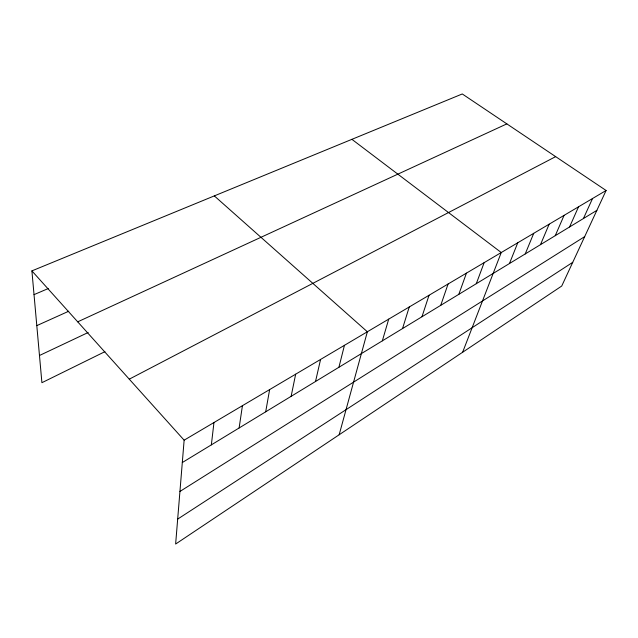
<?xml version="1.0" encoding="UTF-8"?>
<svg xmlns="http://www.w3.org/2000/svg" width="638" height="638" viewBox="0 0 638 638"><rect width="100%" height="100%" fill="white"/><g stroke="black" fill="none" stroke-linecap="round" stroke-linejoin="round"><path stroke-width="0.96" d="M31.9 270.887L184.135 440.18L175.633 544.039L561.727 286.039L606.1 190.491L462.279 93.961L31.9 270.887L41.909 382.696L104.927 351.666M211.353 444.861L213.961 422.539M239.122 427.97L242.432 405.688M265.687 411.813L269.635 389.595M291.127 396.334L295.657 374.195M315.515 381.5L320.571 359.449M338.914 367.273L344.448 345.317M339.161 434.765L367.36 331.768L214.32 195.898M382.345 340.851L388.709 319.128M402.53 328.578L409.253 306.974M421.973 316.743L429.031 295.266M440.73 305.339L448.083 283.998M458.818 294.333L466.442 273.128M476.283 283.711L484.154 262.649M462.622 352.272L501.253 252.528L351.905 139.331M509.459 263.534L517.769 242.759M525.226 253.94L533.727 233.317M540.482 244.657L549.159 224.185M555.251 235.677L564.088 215.349M569.567 226.969L578.538 206.8M583.427 218.539L592.535 198.514M177.675 519.101L572.741 262.322M179.94 491.459L584.679 236.626M182.308 462.534L596.873 210.357M184.135 440.18L606.1 190.491M129.267 379.163L555.658 156.637M39.476 355.502L88.164 332.502M77.716 321.831L506.851 123.876M36.797 325.627L68.745 311.232M34.029 294.636L48.273 288.536"/></g></svg>
